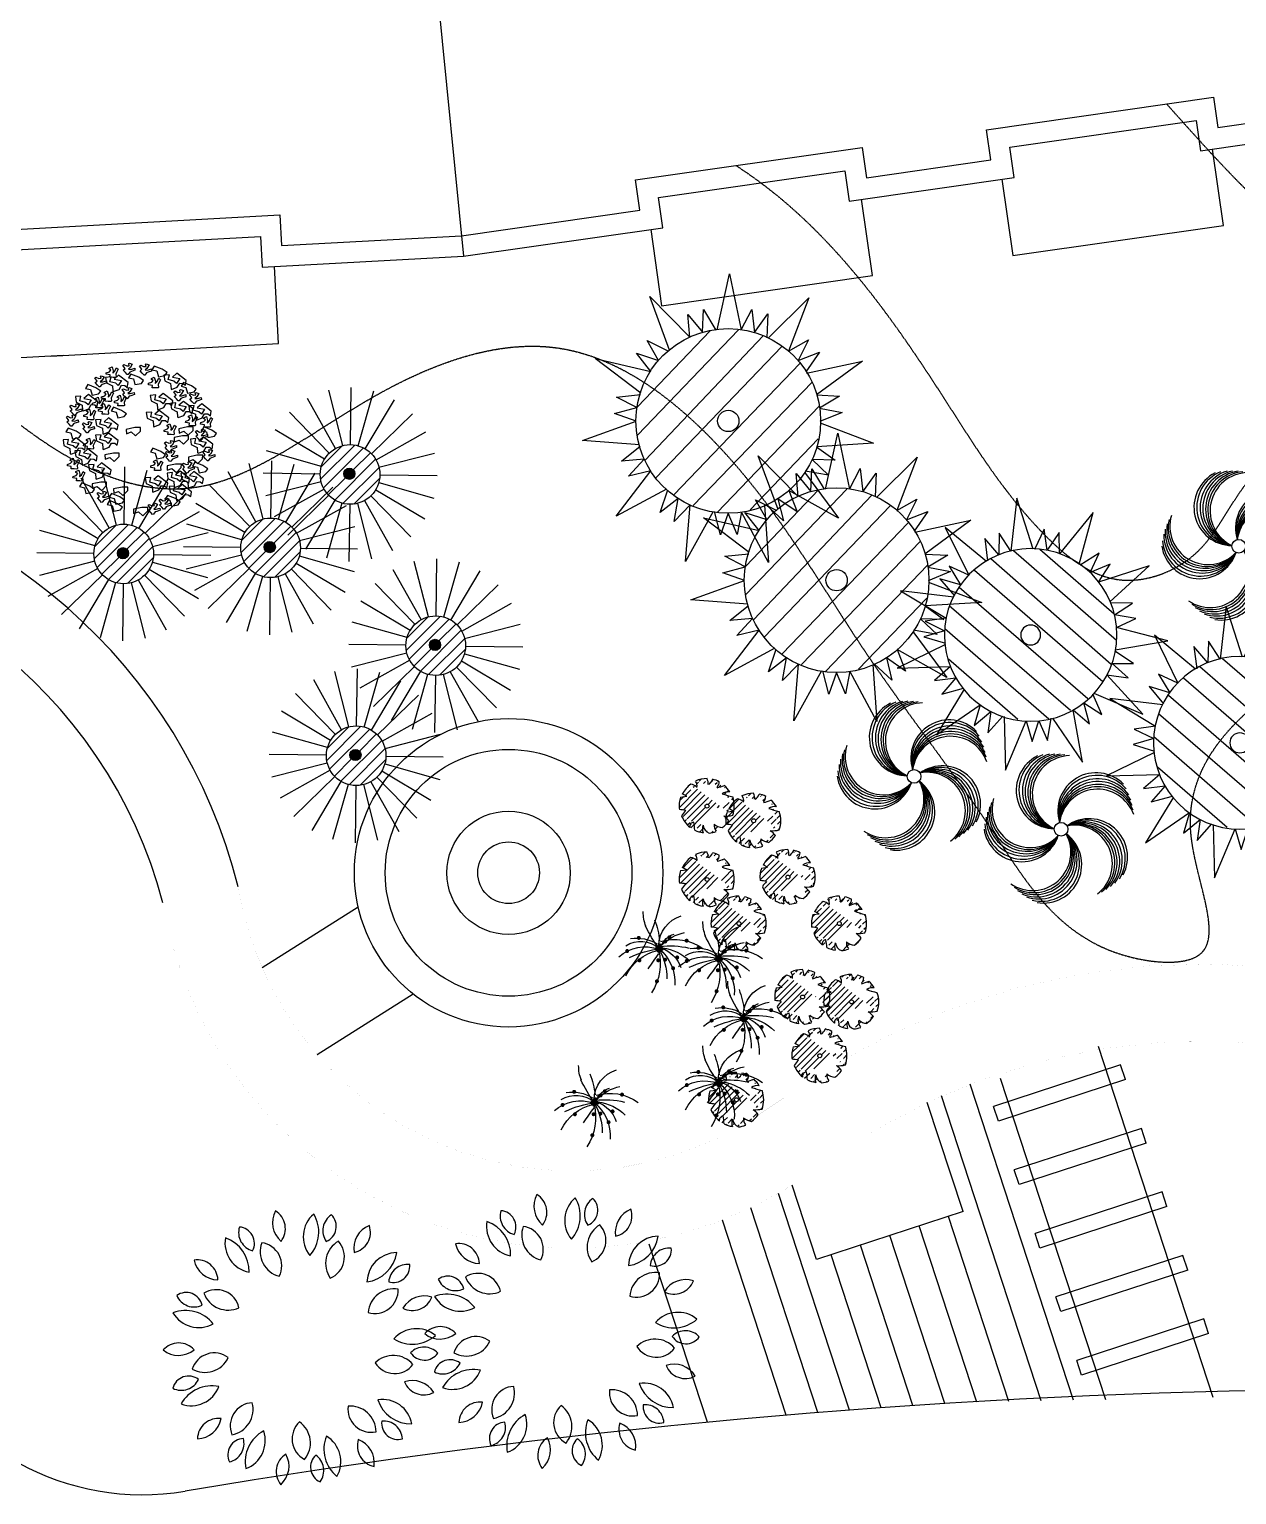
# Model space of a CAD drawing. Extents: x 116619 to 413619, y -387877 to -177877.
# Drawn here: x 318414 to 341900, y -317270 to -288768 of the extents above; entities that cross this region are included whole.
import ezdxf

# ---------------------------------------------------------------- set-up
doc = ezdxf.new("R2010")
doc.units = 0
doc.header["$LTSCALE"] = 35
doc.header["$MEASUREMENT"] = 0
doc.linetypes.add('DASH', pattern=[0.35, 0.25, -0.1])
doc.layers.get('0').update_dxf_attribs({"linetype": 'CONTINUOUS'})
for name, color, linetype in [('BALCONY', 6, 'CONTINUOUS'), ('DX', 32, 'CONTINUOUS'), ('LAYER1', 160, 'CONTINUOUS'), ('LAYER11', 50, 'CONTINUOUS'), ('LAYER14', 22, 'CONTINUOUS'), ('LAYER4', 41, 'CONTINUOUS'), ('LVHUA', 94, 'CONTINUOUS'), ('TREE', 84, 'CONTINUOUS'), ('YJ', 31, 'CONTINUOUS'), ('YJ1', 7, 'CONTINUOUS'), ('新路', 21, 'CONTINUOUS'), ('树', 84, 'CONTINUOUS'), ('树Y', 84, 'CONTINUOUS')]:
    doc.layers.add(name, color=color, linetype=linetype)
doc.styles.add('DIM_FONT', font='SIMPLEX.shx', dxfattribs={"width": 0.8})

# ---------------------------------------------------------------- blocks, each defined once
blk = doc.blocks.new('M_F22')
for centre, radius, start, end in [((-63.34145785952933, 1990.760850490929), 399.1434447293365, 151.7015353360428, 229.7405671459406), ((-591.4700567926375, 1890.7689324151), 338.912409155523, 322.8639188083236, 58.57818367365977), ((-703.9087605633867, 1828.601089484451), 306.5997425824958, 163.4612985024885, 255.4329496141703), ((-1018.275501261847, 1651.123727326209), 265.5436950263019, 333.3114501221481, 85.58279799451168), ((523.0495755705888, 1763.658167623376), 485.6592443762568, 130.7089921054097, 219.1064421702401), ((-283.6855240719487, 1835.547834289187), 572.5796647333053, 318.6570906337551, 31.15834364189467), ((661.9452475016842, 1865.323811889553), 306.5997425824958, 123.4612985024885, 215.4329496141702), ((307.0461035851295, 1931.43931066517), 265.5436950263019, 293.311450122148, 45.58279799451165), ((1256.882555320011, 1577.796670088006), 399.1434447293365, 111.7015353360428, 189.7405671459405), ((788.0390108358952, 1840.67293641057), 338.912409155523, 282.8639188083237, 18.57818367365972), ((-744.959601780316, 1661.440270665495), 485.6592443762568, 170.7089921054097, 259.10644217024), ((-1409.164328765506, 1197.951623940768), 572.5796647333053, 358.6570906337551, 71.15834364189467), ((819.0034097671414, 1334.670028943961), 416.5522836812144, 120.5035450346598, 215.3284718856752), ((330.7712544366623, 1439.195260583816), 375.9275563291936, 293.2487959694926, 42.58322095084213), ((-242.4975517759194, 1523.051748929007), 416.5522836812144, 160.5035450346598, 255.3284718856752), ((-683.6926049407666, 1289.293141864633), 375.9275563291936, 333.2487959694926, 82.58322095084212), ((1560.105357205579, 1026.901031033063), 485.6592443762568, 90.70899210540966, 179.1064421702401), ((988.3202039083371, 1600.531037027409), 572.5796647333053, 278.6570906337551, 351.1583436418947), ((-1680.436397550544, 1042.413355320619), 338.912409155523, 2.863918808323604, 98.57818367365977), ((-1340.139985314487, 1458.48612796182), 399.1434447293365, 191.7015353360428, 269.7405671459406), ((1731.855031222189, 1015.501016172508), 306.5997425824958, 83.46129850248845, 175.4329496141702), ((1502.484737607268, 1294.273199342584), 265.5436950263019, 253.311450122148, 5.58279799451165), ((-1853.347368535502, 584.4892262284848), 265.5436950263019, 13.31145012214801, 125.5827979945117), ((-1726.6087230499, 922.5158190856891), 306.5997425824958, 203.4612985024885, 295.4329496141703), ((-1364.461782560134, 522.3766567105631), 375.9275563291936, 13.24879596949258, 122.5832209508421), ((-1176.743899876634, 985.0408526290412), 416.5522836812144, 200.5035450346598, 295.3284718856752), ((1511.070887328209, 508.0415937736834), 416.5522836812144, 80.50354503465977, 175.3284718856752), ((1204.250881684096, 901.9421470038797), 375.9275563291936, 253.2487959694925, 2.583220950842076), ((2002.784565676087, 412.8241167091037), 399.1434447293365, 71.70153533604275, 149.7405671459405), ((1812.603180881673, 915.5658414856734), 338.912409155523, 242.8639188083236, 338.5781836736597), ((-1861.492169144945, -13.91924038396974), 572.5796647333053, 38.6570906337551, 111.1583436418947), ((-1650.606588224797, 768.0762309501151), 485.6592443762568, 210.7089921054097, 299.1064421702401), ((1880.957817603452, -204.0942863641103), 485.6592443762568, 50.70899210540971, 139.10644217024), ((-1969.320557950447, -307.438791260196), 338.912409155523, 42.86391880832361, 138.5781836736598), ((1811.667238714257, 602.8682043579611), 572.5796647333053, 238.6570906337552, 311.1583436418946), ((-1976.084805672905, 230.0297618530894), 399.1434447293365, 231.7015353360428, 309.7405671459406), ((-1392.996813633396, -502.7054468482529), 375.9275563291936, 53.24879596949258, 162.5832209508421), ((-1546.59138543942, -27.62138162141491), 416.5522836812144, 240.5035450346598, 335.3284718856752), ((1509.878816726236, -570.044925083479), 416.5522836812144, 40.50354503465976, 135.3284718856751), ((2005.197912573898, -323.2257669405808), 306.5997425824958, 43.46129850248848, 135.4329496141703), ((2008.681378621226, 37.76249749718409), 265.5436950263019, 213.311450122148, 325.5827979945117), ((1528.035451253494, -71.07949757117603), 375.9275563291936, 213.2487959694926, 322.5832209508421), ((-1807.430090205195, -769.3740554932301), 265.5436950263019, 53.31145012214801, 165.5827979945117), ((-1927.621960637076, -428.9646316283179), 306.5997425824958, 243.4612985024885, 335.4329496141703), ((-1429.019821572034, -1233.016913520245), 572.5796647333053, 78.65709063375512, 151.1583436418946), ((-1770.129094013861, -498.418989238402), 485.6592443762568, 250.7089921054097, 339.10644217024), ((1825.348733228715, -959.0532045076397), 399.1434447293365, 31.70153533604279, 109.7405671459406), ((2002.817491363352, -451.6844622521457), 338.912409155523, 202.8639188083235, 298.5781836736597), ((-755.9458408475948, -1306.305860864071), 375.9275563291936, 93.24879596949259, 202.5832209508421), ((-1178.984259485183, -1041.099040416142), 416.5522836812144, 280.5035450346598, 15.32847188567515), ((1335.476523908404, -1353.33139443172), 485.6592443762568, 10.70899210540965, 99.10644217023999), ((1801.102351632984, -690.6231373395567), 572.5796647333053, 198.657090633755, 271.1583436418947), ((1150.622564661866, -1024.582030306177), 375.9275563291936, 173.2487959694926, 282.5832209508421), ((815.9849811374115, -1395.140863893161), 416.5522836812144, 0.5035450346598049, 95.32847188567517), ((-1322.950429105582, -1527.176686733568), 338.912409155523, 82.86391880832356, 178.5781836736598), ((-1673.610269904053, -1119.799862553904), 399.1434447293365, 271.7015353360428, 349.7405671459406), ((-314.1059039597494, -1888.912044869343), 572.5796647333053, 118.657090633755, 191.1583436418947), ((-1047.601210358003, -1545.438200871999), 485.6592443762568, 290.7089921054097, 19.10644217024008), ((248.6079063411707, -1512.411020285057), 375.9275563291936, 133.2487959694925, 242.5832209508421), ((-245.9299819864427, -1581.174662973339), 416.5522836812144, 320.5035450346597, 55.32847188567521), ((1588.780992609067, -1250.157471742554), 265.5436950263019, 173.311450122148, 285.5827979945117), ((1354.073718600524, -1524.45139683185), 306.5997425824958, 3.461298502488473, 95.43294961417024), ((-902.0088718942461, -1776.978441917876), 265.5436950263019, 93.31145012214799, 205.5827979945117), ((-1212.89214602151, -1593.467539114485), 306.5997425824958, 283.4612985024885, 15.43294961417022), ((961.5689707017409, -1674.704013214054), 572.5796647333053, 158.6570906337551, 231.1583436418947), ((178.8982364843505, -1883.069478553793), 485.6592443762568, 330.7089921054097, 59.10644217024003), ((1269.678553103553, -1621.326361720989), 338.912409155523, 162.8639188083236, 258.5781836736598), ((807.599255818026, -1895.91864851171), 399.1434447293365, 351.7015353360428, 69.7405671459406), ((-43.76977786599673, -2046.071412853038), 338.912409155523, 122.8639188083236, 218.5781836736598), ((-574.247575420337, -1959.402461765407), 399.1434447293365, 311.7015353360428, 29.74056714594054), ((439.2596363933662, -1966.854642141683), 265.5436950263019, 133.311450122148, 245.5827979945117), ((83.15069729284369, -2026.109051828811), 306.5997425824958, 323.4612985024885, 55.43294961417029)]:
    blk.add_arc(centre, radius, start, end)
at = {"width": 0.8, "flags": 9}
for tag in ['YSIZE', 'XSIZE']:
    blk.add_attdef(tag, (0, 0), '', height=0.5, dxfattribs=at)
blk = doc.blocks.new('A$C49EE6263')
at = {"layer": '树Y', "xscale": 1.2, "yscale": 1.2, "zscale": 1.2}
blk.add_blockref('M_F22', (2668.150003254414, 2708.892408341169), dxfattribs=at)
blk = doc.blocks.new('U_B38RDX')
for p, q in [((-182.2615352293942, 1501.374491845199), (22.3014514609531, 2421.285833256115)), ((22.3014514609531, 2421.285833256115), (212.2528455870051, 1501.374491845199)), ((-965.0324929891212, 1164.498569970252), (-1290.284777356457, 2048.972336169099)), ((-1290.284777356457, 2048.972336169099), (-633.1458763746195, 1377.789147312811)), ((658.3761721671908, 1361.574620764528), (1327.807127014035, 2024.858186272526)), ((1327.807127014035, 2024.858186272526), (990.2627887816925, 1148.284043421969)), ((-633.1458763746195, 1377.789147312811), (-667.2103499804798, 1755.111692984909)), ((-667.2103499804798, 1755.111692984909), (-425.0821982241177, 1459.432232225052)), ((-425.0821982241177, 1459.432232225052), (-406.4814387166116, 1835.886650823086)), ((-406.4814387166116, 1835.886650823086), (-205.6271226335375, 1496.324801946117)), ((212.2528455870051, 1501.374491845199), (387.5919563586067, 1837.21506126516)), ((387.5919563586067, 1837.21506126516), (431.4267340515216, 1457.569308420731)), ((431.4267340515216, 1457.569308420731), (650.6013133061642, 1764.206588190806)), ((650.6013133061642, 1764.206588190806), (635.989720741869, 1369.958941571735)), ((-1497.307629177027, -236.2359303530538), (168.4173771039641, 1501.374491845199)), ((-1497.307629177027, 231.0206872397102), (-299.1542757438147, 1486.773095969926)), ((-1365.802605308185, -645.0854707467079), (577.5433504846587, 1399.16223122162)), ((-1146.630536050885, 997.9357341532886), (-1334.509206007468, 1324.685673574248)), ((-1334.509206007468, 1324.685673574248), (-981.9588074646017, 1147.618110228446)), ((-1190.463494536554, -937.1208567422), (884.3874851251021, 1223.940999624348)), ((990.2627887816925, 1148.284043421969), (1319.336555147747, 1336.01562873504)), ((1319.336555147747, 1336.01562873504), (1150.960726581427, 992.9384278854413)), ((-1441.412452818564, 457.9025800834934), (-2193.214706079772, 1026.124599695089)), ((-2193.214706079772, 1026.124599695089), (-1277.5252561823, 816.7654835015419)), ((-1277.5252561823, 816.7654835015419), (-1510.178084483836, 1115.772763208573)), ((-1510.178084483836, 1115.772763208573), (-1146.630536050885, 997.9357341532886)), ((1150.960726581427, 992.9384278854413), (1501.122745283443, 1132.403399096045)), ((1501.122745283443, 1132.403399096045), (1275.684321470355, 808.6407969156571)), ((1289.98409676447, 789.4844280176621), (2211.743421577004, 985.5523721116479)), ((2211.743421577004, 985.5523721116479), (1453.871293400734, 430.6215245995845)), ((-898.2309524604061, -1214.554348963051), (1176.62002720125, 946.5075074034685)), ((-576.7752252556675, -1389.775580560352), (1381.182323101471, 639.8702276333934)), ((-1838.839729582425, 392.9063547473052), (-1446.525509115076, 434.5507771953417)), ((-1504.131780385738, 219.6016915648652), (-1838.839729582425, 392.9063547473052)), ((-182.2615352293942, -1506.589734958543), (1498.075754406018, 245.6225810143223)), ((1453.871293400734, 430.6215245995845), (1832.201119664125, 410.6406739168742)), ((1832.201119664125, 410.6406739168742), (1505.072820721631, 213.0566122641903)), ((-1873.674947572057, 122.1838647871336), (-1504.131780385738, 219.6016915648652)), ((-1516.299393714231, -3.575450332340552), (-1873.674947572057, 122.1838647871336)), ((1505.072820721631, 213.0566122641903), (1875.04831205972, 141.0701319683285)), ((1875.04831205972, 141.0701319683285), (1510.358163686702, -9.415087178320391)), ((-2399.814462137379, -322.5104469321377), (-1516.299393714231, -3.575450332340552)), ((1512.031185231084, -33.26149239437655), (2393.466807221528, -366.659356614342)), ((-1460.15414341187, -394.0742435947759), (-2399.814462137379, -322.5104469321377)), ((-1759.351631635596, -663.6179555682756), (-1451.830582282302, -416.483357208228)), ((358.3687712300161, -1462.784551534045), (1483.464161841723, -294.6430075521348)), ((2393.466807221528, -366.659356614342), (1455.885934928723, -423.7602856568119)), ((1455.885934928723, -423.7602856568119), (1763.35477440164, -645.1097934215213)), ((-1384.08181213538, -628.4543364640267), (-1759.351631635596, -663.6179555682756)), ((-1642.293253560667, -910.1975473942584), (-1384.08181213538, -628.4543364640267)), ((1763.35477440164, -645.1097934215213), (1381.334928619093, -634.4691723648284)), ((1381.334928619093, -634.4691723648284), (1653.659288215305, -895.0519053053576)), ((-1844.490082745062, -1568.750705408311), (-1273.659187401412, -822.7812039486307)), ((-1273.659187401412, -822.7812039486307), (-1642.293253560667, -910.1975473942584)), ((1254.019055888668, -845.4471239857085), (1815.281393001555, -1602.459330306505)), ((1653.659288215305, -895.0519053053576), (1265.503960613365, -824.4817476169846)), ((-1015.307210428029, -1120.935279327241), (-1844.490082745062, -1568.750705408311)), ((-1121.28182162912, -1509.448253891373), (-996.1897037196613, -1135.286968428991)), ((995.667078915285, -1143.601199364319), (1134.655747536104, -1496.042459476594)), ((1815.281393001555, -1602.459330306505), (995.667078915285, -1143.601199364319)), ((-824.5956479868619, -1276.98055311176), (-1121.28182162912, -1509.448253891373)), ((-889.4950554334209, -1653.597669426585), (-824.5956479868619, -1276.98055311176)), ((-626.6411883344699, -1380.759738805442), (-889.4950554334209, -1653.597669426585)), ((-703.5531346253701, -2316.923699180217), (-626.6411883344699, -1380.759738805442)), ((597.8647367768281, -1389.209267355443), (660.7569626689947, -2329.489789062907)), ((907.2451245607517, -1647.001286779181), (618.8611916689842, -1377.78127869693)), ((1134.655747536104, -1496.042459476594), (819.0329567262088, -1280.555477713002)), ((819.0329567262088, -1280.555477713002), (907.2451245607517, -1647.001286779181)), ((-248.1074119512632, -1491.907284023531), (-703.5531346253701, -2316.923699180217)), ((-127.2129558541346, -1876.039396855573), (-224.2656329660676, -1493.644988727872)), ((-3.30619191689766, -1520.074466859893), (-127.2129558541346, -1876.039396855573)), ((145.7115379222378, -1871.992215178703), (-3.30619191689766, -1520.074466859893)), ((219.3309603936505, -1500.356812573562), (145.7115379222378, -1871.992215178703)), ((660.7569626689947, -2329.489789062907), (219.3309603936505, -1500.356812573562))]:
    blk.add_line(p, q)
for radius in [1521.191628733155, 175.829546092099]:
    blk.add_circle((0, 0), radius)
at = {"style": 'DIM_FONT', "width": 0.8, "flags": 9}
for tag in ['YSIZE', 'XSIZE']:
    blk.add_attdef(tag, (0, 0), '', height=0.5, dxfattribs=at)
blk = doc.blocks.new('_F1DZP')
at = {"xscale": 0.7510950000000001, "yscale": 0.7510950000000001, "zscale": 0.7510950000000001}
blk.add_blockref('U_B38RDX', (-206.3471876518452, -188.1441464207674), dxfattribs=at)
at = {"width": 0.8, "flags": 9}
for tag in ['YSIZE', 'XSIZE']:
    blk.add_attdef(tag, (0, 0), '', height=0.5, dxfattribs=at)
blk = doc.blocks.new('U_B0EUU')
at = {"layer": 'TREE', "xscale": 1.125, "yscale": 1.125, "zscale": 1.125}
blk.add_blockref('_F1DZP', (232.1405861084349, 211.6621647233842), dxfattribs=at)
at = {"style": 'DIM_FONT', "width": 0.8, "flags": 9}
for tag in ['YSIZE', 'XSIZE']:
    blk.add_attdef(tag, (0, 0), '', height=0.5, dxfattribs=at)
blk = doc.blocks.new('U_B3JSV')
blk.add_blockref('U_B0EUU', (-9.743513621466604, 371.2638015998333))
at = {"flags": 9}
for tag in ['YSIZE', 'XSIZE']:
    blk.add_attdef(tag, (0, 0), '', height=0.5, dxfattribs=at)
blk = doc.blocks.new('U_B15FHB')
blk.add_blockref('U_B3JSV', (0, -300))
at = {"flags": 9}
for tag in ['YSIZE', 'XSIZE']:
    blk.add_attdef(tag, (0, 0), '', height=0.5, dxfattribs=at)
blk = doc.blocks.new('U_B14TPB')
blk.add_blockref('U_B15FHB', (-150.1409571780605, -672.1274592888694))
at = {"flags": 9}
for tag in ['YSIZE', 'XSIZE']:
    blk.add_attdef(tag, (0, 0), '', height=0.5, dxfattribs=at)
blk = doc.blocks.new('U_B24NYT')
blk.add_circle((0, 0), 68.74981361665299)
for centre, start, end in [((-64.84627919350169, 390.2221242987143), 116.4467867783598, 269.4681602867989), ((-37.29657778301043, 388.9744012623269), 112.3241707885669, 265.3455442970062), ((-3.558866850013146, 384.7144412107009), 107.2401163188773, 260.2614898273164), ((23.73826999776065, 379.0003037795541), 103.0710101372464, 256.0923836456856), ((51.12952167695039, 371.126369553007), 98.81041603601804, 251.8317895444572), ((73.82150213012937, 362.8793761258712), 95.20130153948683, 248.222675047926), ((95.93167304006056, 353.2286760977004), 91.59510900599594, 244.6164825144351), ((351.0846918240713, 182.2577443738701), 44.44678677835982, 197.468160286799), ((358.4113626255712, 155.6708537029044), 40.32417078856695, 193.3455442970061), ((364.7854258888983, 122.2679838238982), 35.2401163188773, 188.2614898273164), ((367.7862374337565, 94.54109837420401), 31.07101013724639, 184.0923836456855), ((368.7620432447875, 66.05729048664216), 26.81041603601803, 179.8317895444572), ((-306.295916876843, 200.3901065785903), 163.5951090059959, 316.6164825144351), ((367.9308940021147, 41.92747348750709), 23.2013015394862, 176.222675047926), ((365.5849514132424, 17.91722105091321), 19.59510900599592, 172.616482514435), ((-353.1151797410275, 139.6939711080922), 175.0710101372464, 328.0923836456855), ((-337.1622610198974, 163.3114200184646), 170.810416036018, 323.8317895444572), ((-322.3066965851467, 182.3443147746148), 167.2013015394869, 320.222675047926), ((-391.1618964096124, 58.91279160493286), 188.4467867783598, 341.468160286799), ((-381.4619153595122, 84.72854703082703), 184.324170788567, 337.3455442970064), ((-366.9849265636585, 115.498616807221), 179.2401163188773, 332.2614898273165), ((281.8285516705364, -277.5806435628037), 332.4467867783599, 125.468160286799), ((258.8069818397635, -292.7645226161985), 328.324170788567, 121.3455442970061), ((229.008658649982, -309.1486714716011), 323.2401163188773, 116.2614898273165), ((203.566125330748, -320.5706916505587), 319.0710101372464, 112.0923836456855), ((176.777954809193, -330.3007188275224), 314.8104160360181, 107.8317895444572), ((153.5722958743281, -336.9667724481842), 311.2013015394869, 104.222675047926), ((130.0122527088097, -342.1552245042985), 307.5951090059959, 100.6164825144351), ((-285.2329602852406, -229.3807792229345), 235.5951090059959, 28.61648251443509), ((-273.0179954214545, -250.184391939838), 239.2013015394869, 32.222675047926), ((-259.5072587110044, -270.1943612305622), 242.8104160360181, 35.83178954445718), ((-241.9754530212667, -292.6646816113207), 247.0710101372464, 40.09238364568554), ((-223.2502911252086, -313.3323703702481), 251.2401163188773, 44.26148982731645), ((-198.459851322812, -336.6092793798598), 256.324170788567, 49.3455442970061), ((-176.9050678915228, -353.8120167147426), 260.4467867783598, 53.46816028679897)]:
    blk.add_arc(centre, 383.3586665659653, start, end)
at = {"style": 'DIM_FONT', "width": 0.8, "flags": 9}
for tag in ['YSIZE', 'XSIZE']:
    blk.add_attdef(tag, (0, 0), '', height=0.5, dxfattribs=at)
blk = doc.blocks.new('_F2XCJ')
at = {"xscale": 2.404809, "yscale": 2.404809, "zscale": 2.404809}
blk.add_blockref('U_B24NYT', (-206.3471876518452, 81.85585357923264), dxfattribs=at)
at = {"width": 0.8, "flags": 9}
for tag in ['YSIZE', 'XSIZE']:
    blk.add_attdef(tag, (0, 0), '', height=0.5, dxfattribs=at)
blk = doc.blocks.new('U_B1EYI')
at = {"layer": 'TREE', "xscale": 0.55556, "yscale": 0.55556, "zscale": 0.55556}
blk.add_blockref('_F2XCJ', (-261.8891227976419, 325.3762564816279), dxfattribs=at)
at = {"style": 'DIM_FONT', "width": 0.8, "flags": 9}
for tag in ['YSIZE', 'XSIZE']:
    blk.add_attdef(tag, (0, 0), '', height=0.5, dxfattribs=at)
blk = doc.blocks.new('U_B5JHS')
blk.add_blockref('U_B1EYI', (502.0089340829163, -345.1561057128511))
at = {"flags": 9}
for tag in ['YSIZE', 'XSIZE']:
    blk.add_attdef(tag, (0, 0), '', height=0.5, dxfattribs=at)
blk = doc.blocks.new('U_B5FBX')
blk.add_blockref('U_B5JHS', (0, 0))
at = {"flags": 9}
for tag in ['YSIZE', 'XSIZE']:
    blk.add_attdef(tag, (0, 0), '', height=0.5, dxfattribs=at)
blk = doc.blocks.new('U_B13TPU')
blk.add_blockref('U_B5FBX', (7.837430702726124, -320.4761572774441))
at = {"flags": 9}
for tag in ['YSIZE', 'XSIZE']:
    blk.add_attdef(tag, (0, 0), '', height=0.5, dxfattribs=at)
blk = doc.blocks.new('A$C26C11E4D')
at = {"layer": 'LAYER1', "xscale": 0.001456, "yscale": 0.001456, "zscale": 0.001456}
blk.add_blockref('U_B13TPU', (1.304408874559158, 1.852840300216485), dxfattribs=at)
blk = doc.blocks.new('U_B25CDF')
at = {"layer": 'LAYER1'}
blk.add_hatch(color=106, dxfattribs=at).paths.add_polyline_path([(-85.3373727623507, 85.33737276235479, 1), (85.3373727623507, 85.33737276235479, 1)])
at = {"layer": 'LAYER1', "color": 106}
for p, q in [((-436.2054784544416, 2.685284901192063), (82.65208786117364, 521.5428512168)), ((-427.2868535395355, 188.3806051127322), (-103.043232350381, 512.6242263018939)), ((-392.8519835574662, -130.737915498481), (216.0752882608322, 478.1893563198246)), ((-222.4375356232886, -313.8768581575714), (399.2142309199226, 307.7749083856324)), ((60.34263496890344, 145.680007731251), (320.1061037395157, 405.4434765018668)), ((-320.1061037395157, -234.7687309771572), (-60.34263496890344, 24.99473779345863)), ((-97.3264636998465, -365.5424815307633), (450.8798542931145, 182.6638364622049)), ((70.15900757136478, -374.833705556186), (460.1710783185445, 15.17836519099365))]:
    blk.add_line(p, q, dxfattribs=at)
for points in [[(-100.3765817808053, 513.3097728604189), (-314.1359893485169, 1355.399689527709)], [(17.0540560315676, 527.1947646960471), (28.52723177195367, 1395.916169010947)], [(134.077042220295, 510.2133513635345), (370.0009233023775, 1346.364315251951)], [(-210.2121673132024, 469.5046151041606), (-634.6368078174091, 1227.576007922369)], [(242.7174536662496, 463.5227881183673), (687.0142174769317, 1210.121005196124)], [(-304.9675869234998, 398.764540536984), (-911.1336225087252, 1021.156096857754)], [(335.5716258661305, 390.3049596858764), (957.9631821868497, 996.4709952710546)], [(-378.1854153559798, 305.9103683371068), (-1124.78363243381, 750.2071321478288)], [(406.3117004333435, 295.5495400755608), (1164.383093251483, 719.9741805797239)], [(-424.8759786011578, 197.2699568911776), (-1261.026942489651, 433.1938379732746)], [(450.1168581895763, 185.7139545431128), (1292.206774856808, 399.4733621108171)], [(-441.8573919336814, 80.24697070245747), (-1310.578796248632, 91.72014644285082)], [(464.0018500252081, 68.28331673075445), (1332.72325434005, 56.81014099037566)], [(-427.9724000980532, -37.18366710990085), (-1270.06231676539, -250.9430746776343)], [(-384.1672423418313, -147.0192526422907), (-1142.238635160062, -571.443893146512)], [(400.3298734474774, -157.3800809039385), (1146.928090525242, -601.6768447146169)], [(447.020436692681, -48.7396694579802), (1283.171400581068, -284.6635505400627)], [(-313.4271677746729, -241.7746722526063), (-935.8187240954248, -847.9407078378135)], [(-220.5729955747956, -314.9925006850972), (-664.869759385514, -1061.590717762927)], [(-111.9325841288701, -361.6830639302934), (-347.8564652109744, -1197.834027818753)], [(5.090402059853659, -378.6644772628351), (-6.382773680521495, -1247.385881577735)], [(122.5210398722265, -364.7794854272215), (336.2804474399345, -1206.869402094497)], [(232.3566254046527, -320.9743276710069), (656.7812659088268, -1079.045720489157)], [(327.112045014961, -250.2342531038303), (933.2780806001429, -872.6258094245568)]]:
    blk.add_lwpolyline(points, dxfattribs=at)
for centre, radius in [((11.07222904576338, 74.26514371660596), 452.9691201557486), ((0, 85.33737276235479), 85.3373727623507)]:
    blk.add_circle(centre, radius, dxfattribs=at)
at = {"flags": 9}
for tag in ['YSIZE', 'XSIZE']:
    blk.add_attdef(tag, (0, 0), '', height=0.5, dxfattribs=at)
blk = doc.blocks.new('ZIWEI')
h = blk.add_hatch()
h.set_pattern_fill('ANSI31', color=256, scale=700, style=0)
h.set_pattern_definition([(45, (-14305.15479666414, -15521.72558498852), (-61.8718433538229, 61.87184335382291), [])])
edge = h.paths.add_edge_path(flags=16)
edge.add_arc((-3.124356323995016, 3.122764844410995), 38.19129419894237, 0, 360)
edge = h.paths.add_edge_path()
edge.add_line((-515.1862775585669, 179.497036884386), (-397.3273588397005, 192.8007087845654))
edge.add_line((-397.3273588397005, 192.8007087845654), (-484.1707726325494, 239.3635604351966))
edge.add_arc((-355.5003343913286, 207.8080208276788), 224.403476599897, 48.5203254456983, 80.51513420599325)
edge.add_arc((-325.4140871285308, 399.2104523212729), 130.0053747879539, 343.6554930631364, 399.759999052217)
edge.add_arc((-174.7510699382728, 449.0992219469845), 193.0394698033984, 352.0774890396579, 386.6128437567361)
edge.add_arc((-84.56230609322301, 589.4586796650692), 201.8433641199807, 304.1868289016925, 338.5411029521464)
edge.add_arc((79.86628706235024, 476.3367862375235), 153.6894522377071, 315.8453936709736, 359.7650517005484)
edge.add_arc((-244.3907489811299, 1929.23720569768), 1632.167053856146, 285.4397484795938, 290.7099380494143)
edge.add_arc((411.9486994804647, 44.08673669176824), 233.5512010930507, 83.53226198880667, 121.6543979234022)
edge.add_arc((-4.509560895889081, -499.5216754744943), 586.7160784787773, 134.7781732768324, 147.3314664882382)
edge.add_arc((-250.9462972172714, -395.6289919717128), 87.2136964104515, 97.74104035208522, 188.8107453020594)
edge.add_arc((-1350.450460115571, -519.14793294827), 1107.830682670651, 2.946463605808077, 10.92381386573493)
edge.add_arc((124.9841737184488, -442.2467953651558), 220.2945284226358, 160.600850515773, 199.3991494842191)
edge.add_arc((100.2743666530096, -356.5412966543881), 177.912621491226, 186.1911535261988, 248.4951689965226)
edge.add_arc((295.5747862085336, -375.7284358642501), 163.4501424661077, 170.6313753688686, 220.6278158106918)
edge.add_arc((325.3933213488563, -117.6562043841968), 300.1513038858919, 230.4582328344403, 263.1092801234542)
edge.add_arc((-0.1343107446045906, -630.5382491610344), 545.230109940777, 39.65358745448385, 53.99299145650343)
edge.add_arc((357.6164668545061, 465.0542429203251), 655.5885988104213, 266.7454952844627, 282.0146256256703)
edge.add_arc((-8.366491272492567, 3.426213290907981), 526.717709094641, 126.0750832653475, 153.6245397522663)
edge.add_arc((-8.366491272492567, 3.426213290907981), 532.1830287655648, 89.33214789761615, 114.3856376375889)
edge.add_arc((-8.366491272492567, 3.426213290907981), 530.635912621629, 62.87665481919286, 77.70213155929174)
edge.add_arc((-8.366491272492567, 3.426213290907981), 523.3081512775127, 31.40983736236552, 49.47524964655826)
edge.add_arc((-8.366491272492567, 3.426213290907981), 533.5852264281983, 340.3307323359838, 379.4299658611113)
edge.add_arc((-8.366491272492567, 3.426213290907981), 514.0723757636953, 305.3940385052633, 326.2463764496025)
edge.add_arc((-8.366491272492567, 3.426213290907981), 527.2859582375127, 274.7236248562025, 290.327701486811)
edge.add_arc((-8.366491272492567, 3.426213290907981), 521.8934893924253, 243.1498330697507, 261.8356210533511)
edge.add_arc((-8.366491272492567, 3.426213290907981), 524.2458075739542, 200.8102967799917, 231.4391627845076)
edge.add_arc((-8.366491272492567, 3.426213290907981), 536.5325998408181, 160.8426086360242, 187.2750049578882)
edge.add_arc((-610.1709703373417, -941.8811506774291), 880.120823157168, 77.37282204331454, 85.464893159638)
edge.add_arc((958.8282334270953, 2090.854452699206), 1965.482605593802, 250.0864889084941, 256.3451059776773)
for p, q in [((-515.1862775585669, 179.497036884386), (-397.3273588397005, 192.8007087845654)), ((-484.1707726325494, 239.3635604351966), (-484.1707726325494, 239.3635604351966)), ((-397.3273588397005, 192.8007087845654), (-484.1707726325494, 239.3635604351966))]:
    blk.add_line(p, q)
blk.add_circle((-3.124356323995016, 3.122764844410995), 38.19129419894237)
for centre, radius, start, end in [((-8.366491272492567, 3.426213290907981), 526.717709094641, 126.0750832653475, 153.6245397522663), ((-355.5003343913286, 207.8080208276788), 224.403476599897, 48.5203254456983, 80.51513420599325), ((-8.366491272492567, 3.426213290907981), 532.1830287655648, 89.33214789761615, 114.3856376375889), ((-325.4140871285308, 399.2104523212729), 130.0053747879539, 343.6554930631364, 39.75999905221702), ((-174.7510699382728, 449.0992219469845), 193.0394698033984, 352.0774890396579, 26.61284375673618), ((-84.56230609322301, 589.4586796650692), 201.8433641199807, 304.1868289016925, 338.5411029521464), ((-8.366491272492567, 3.426213290907981), 530.635912621629, 62.87665481919286, 77.70213155929174), ((79.86628706235024, 476.3367862375235), 153.6894522377071, 315.8453936709736, 359.7650517005484), ((-244.3907489811299, 1929.23720569768), 1632.167053856146, 285.4397484795938, 290.7099380494143), ((-8.366491272492567, 3.426213290907981), 523.3081512775127, 31.40983736236552, 49.47524964655826), ((-8.366491272492567, 3.426213290907981), 536.5325998408181, 160.8426086360242, 187.2750049578882), ((411.9486994804647, 44.08673669176824), 233.5512010930507, 83.53226198880667, 121.6543979234022), ((958.8282334270953, 2090.854452699206), 1965.482605593802, 250.0864889084941, 256.3451059776773), ((-8.366491272492567, 3.426213290907981), 533.5852264281983, 340.3307323359838, 19.42996586111129), ((-610.1709703373417, -941.8811506774291), 880.120823157168, 77.37282204331454, 85.464893159638), ((-4.509560895889081, -499.5216754744943), 586.7160784787773, 134.7781732768324, 147.3314664882382), ((-8.366491272492567, 3.426213290907981), 524.2458075739542, 200.8102967799917, 231.4391627845076), ((-8.366491272492567, 3.426213290907981), 514.0723757636953, 305.3940385052633, 326.2463764496025), ((357.6164668545061, 465.0542429203251), 655.5885988104213, 266.7454952844627, 282.0146256256703), ((-0.1343107446045906, -630.5382491610344), 545.230109940777, 39.65358745448385, 53.99299145650343), ((-250.9462972172714, -395.6289919717128), 87.2136964104515, 97.74104035208522, 188.8107453020594), ((-1350.450460115571, -519.14793294827), 1107.830682670651, 2.946463605808077, 10.92381386573493), ((-8.366491272492567, 3.426213290907981), 521.8934893924253, 243.1498330697507, 261.8356210533511), ((124.9841737184488, -442.2467953651558), 220.2945284226358, 160.600850515773, 199.3991494842191), ((100.2743666530096, -356.5412966543881), 177.912621491226, 186.1911535261988, 248.4951689965226), ((-8.366491272492567, 3.426213290907981), 527.2859582375127, 274.7236248562025, 290.327701486811), ((295.5747862085336, -375.7284358642501), 163.4501424661077, 170.6313753688686, 220.6278158106918), ((325.3933213488563, -117.6562043841968), 300.1513038858919, 230.4582328344403, 263.1092801234542)]:
    blk.add_arc(centre, radius, start, end)
blk = doc.blocks.new('A$C279C5B78')
at = {"layer": 'LVHUA', "xscale": 0.002507716049382716, "yscale": 0.002507716049382716, "zscale": 0.002507716049382716, "rotation": 0.08819500577114782}
blk.add_blockref('ZIWEI', (1.364007605556253, 1.309058238708531), dxfattribs=at)
blk = doc.blocks.new('M_F19')
at = {"const_width": 29.997}
for points in [[(-446.0820038316924, 82.30226051427235, 1), (-416.0790038316882, 82.30226051427235, 1)], [(-191.8093345468515, 156.4668311215355, 1), (-161.8063345468472, 156.4668311215355, 1)], [(-123.0610951829804, 98.83118613411352, 1), (-93.05809518297974, 98.83118613411352, 1)], [(-61.25954202660796, -8.391235712817434, 1), (-31.25654202661462, -8.391235712817434, 1)], [(-33.71233810031845, 49.24440927460455, 1), (-3.709338100325112, 49.24440927460455, 1)], [(-19.93873613717733, 16.33028782293695, 1), (10.06426386282692, 16.33028782293695, 1)], [(14.31561309290555, -0.1986377968969464, 1), (44.31861309290616, -0.1986377968969464, 1)], [(268.7080528295992, 189.5246823612033, 1), (298.7110528295925, 189.5246823612033, 1)], [(461.0593985062042, 8.137689907016465, 1), (491.0623985062048, 8.137689907016465, 1)], [(-281.1580916295134, -156.8641067153294, 1), (-251.1550916295128, -156.8641067153294, 1)], [(-95.63366170854351, -173.3930323351706, 1), (-65.63066170855018, -173.3930323351706, 1)], [(-13.11182038153493, -33.11275924857182, 1), (16.89117961846932, -33.11275924857182, 1)], [(7.488697337259509, -173.3930323351706, 1), (37.49169733725284, -173.3930323351706, 1)], [(289.3085705483827, -148.6715087994162, 1), (319.311570548387, -148.6715087994162, 1)], [(-205.5829365099999, -313.5295756337619, 1), (-175.5799365099992, -313.5295756337619, 1)], [(55.63641898233618, -486.7239701720391, 1), (85.63941898234043, -486.7239701720391, 1)]]:
    blk.add_lwpolyline(points, format="xyb", close=True, dxfattribs=at)
for centre, radius, start, end in [((-482.9476049698787, -9.366995773521921), 481.590292170942, 6.990448297876262, 78.02836256322455), ((-364.0624273419307, 515.2882468599455), 548.1530888286114, 342.9456350568751, 6.481377850901596), ((1198.922633930124, 96.34765904088272), 1224.727740074601, 163.8561215232247, 179.1105149163876), ((-1741.271413846636, 1043.621006615649), 2025.93579038022, 328.9872775939272, 340.3610108459401), ((-184.6246790750956, -610.5179731575663), 732.1080079143107, 78.55155098013316, 130.9815348713877), ((-55.34489215565918, -1222.577526333058), 1255.971122874843, 88.32856473930403, 108.7290030802688), ((104.3438884092575, -701.2951203766679), 728.2267695975378, 103.045235373428, 139.776625494149), ((-479.6631429767804, -437.3135074485181), 647.0761581219064, 48.75809887789755, 83.86240095366526), ((154.9695312472904, -426.2726432152922), 475.875404494438, 114.0955767610405, 166.2953379553469), ((-315.4999156218582, -111.3503274217328), 315.4465604040754, 28.89011928670217, 78.45792187995568), ((298.1803219250505, -285.4993274423141), 422.0224543355716, 62.9908582621707, 135.9101719540797), ((256.6452040341828, -536.2419319682922), 586.1115378131698, 53.32312996791644, 115.7632577042061), ((365.5584485565705, -390.9622622612733), 581.995294796342, 85.87406080653938, 126.9558399417119), ((450.0667731131434, -463.4394365845765), 649.3232523907575, 134.4860623050567, 189.3762174920274), ((778.5288632172087, -372.2509250680741), 863.8362127019741, 155.0887597473385, 185.9637238118709), ((-86.60310277417375, -1604.443387119136), 1605.401999270764, 70.52489667841802, 87.82436815328639), ((805.4092372159939, -148.5996439054143), 812.9823453502462, 171.2495824831473, 218.2332804430338), ((-3287.951766343682, -3108.005333478603), 4475.046511780242, 39.0487703031419, 42.67989976416857), ((-82.58800080557194, -736.4260957738588), 718.2576203812787, 31.31504884319343, 82.13779409021814)]:
    blk.add_arc(centre, radius, start, end)
at = {"width": 0.8, "flags": 9}
for tag in ['YSIZE', 'XSIZE']:
    blk.add_attdef(tag, (0, 0), '', height=0.5, dxfattribs=at)
blk = doc.blocks.new('BRANCHO2', base_point=(16.83, 36.07))
for p, q in [((16.78256489369278, 36.09718241385954), (16.82440972142156, 36.10115080325709)), ((16.7857268308746, 36.07214155454837), (16.78256489369278, 36.09718241385954)), ((16.82354466026916, 36.04100382103861), (16.7857268308746, 36.07214155454837)), ((16.85344027342794, 36.07260582294585), (16.82354466026916, 36.04100382103861)), ((16.82440972142156, 36.10115080325709), (16.8867425573393, 36.09416231735898)), ((16.88865692736133, 36.06243613423904), (16.85344027342794, 36.07260582294585)), ((16.8867425573393, 36.09416231735898), (16.88865692736133, 36.06243613423904))]:
    blk.add_line(p, q)
blk = doc.blocks.new('BRANCHO3', base_point=(16.71, 35.96))
for p, q in [((16.68987688445014, 36.03490605145767), (16.66975376890028, 36.0256463749831)), ((16.69561733434054, 36.03179696300635), (16.68987688445014, 36.03490605145767)), ((16.65537110324081, 35.99489343486685), (16.65537110324081, 35.97948317036904)), ((16.68407335269281, 35.98867525796422), (16.65537110324081, 35.99489343486685)), ((16.65537110324081, 35.97948317036904), (16.68123466868107, 35.97333258234578)), ((16.66975376890028, 36.0256463749831), (16.68697511857147, 36.0010440228901)), ((16.68123466868107, 35.97333258234578), (16.69271556846187, 35.97022349389447)), ((16.70135778423094, 35.99178434641554), (16.68407335269281, 35.98867525796422)), ((16.68697511857147, 36.0010440228901), (16.70135778423094, 35.99178434641554)), ((16.69271556846187, 36.01645428738792), (16.69561733434054, 36.03179696300635)), ((16.71, 36.01645428738792), (16.69271556846187, 36.01645428738792)), ((16.69271556846187, 35.97022349389447), (16.70709823412134, 35.95481322939666)), ((16.70709823412134, 35.95481322939666), (16.71283868401174, 35.95481322939666)), ((16.73012311554986, 36.02875546343441), (16.71, 36.01645428738792)), ((16.71283868401174, 35.95481322939666), (16.72431958379254, 35.97022349389447)), ((16.72431958379254, 35.99793493443878), (16.738702249452, 36.02260487541116)), ((16.738702249452, 35.98867525796422), (16.72431958379254, 35.99793493443878)), ((16.72431958379254, 35.97022349389447), (16.738702249452, 35.98867525796422)), ((16.738702249452, 36.02260487541116), (16.73012311554986, 36.02875546343441))]:
    blk.add_line(p, q)
blk = doc.blocks.new('BRANCHO1', base_point=(16.66, 36.12))
for p, q in [((16.57301832006208, 36.14979948632452), (16.63628943259033, 36.20833145586446)), ((16.58166053583114, 36.11593745775695), (16.57301832006208, 36.14979948632452)), ((16.67073213193272, 36.18366151489208), (16.6190050010522, 36.16825125039427)), ((16.6190050010522, 36.16825125039427), (16.64486856649246, 36.1343892218267)), ((16.63628943259033, 36.20833145586446), (16.67073213193272, 36.18366151489208)), ((16.64486856649246, 36.1343892218267), (16.66215299803059, 36.15290857477583)), ((16.66215299803059, 36.15290857477583), (16.70239922913031, 36.16825125039427)), ((16.72826279457058, 36.16210066237102), (16.68801656347085, 36.13749831027802)), ((16.70239922913031, 36.16825125039427), (16.69085524748258, 36.20218086784121)), ((16.69085524748258, 36.20218086784121), (16.73110147858231, 36.20218086784121)), ((16.73110147858231, 36.20218086784121), (16.72826279457058, 36.16210066237102)), ((16.59888188550234, 36.13134772225477), (16.58166053583114, 36.11593745775695)), ((16.62190676693086, 36.1343892218267), (16.59888188550234, 36.13134772225477)), ((16.64202988248073, 36.10667778128239), (16.62190676693086, 36.1343892218267)), ((16.68511479759218, 36.09437660523589), (16.64202988248073, 36.10667778128239)), ((16.68801656347085, 36.10052719325913), (16.68511479759218, 36.09437660523589)), ((16.68801656347085, 36.13749831027802), (16.68801656347085, 36.10052719325913))]:
    blk.add_line(p, q)
blk = doc.blocks.new('M_F14')
at = {"xscale": 896.4705882352939, "yscale": 896.4705882352939, "zscale": 896.4705882352939}
for name, p, rotation in [('BRANCHO2', (-172.8616141784842, 432.8367905917748), 33.69006752598449), ('BRANCHO3', (114.0089740568092, 432.8367905917694), 315.0000000000102), ('BRANCHO3', (-153.0914648772432, 340.4310249305181), 315.0000000000102), ('BRANCHO2', (-16.74804303271776, 395.40968411209), 33.69006752598449), ('BRANCHO2', (266.4089740568106, 352.1544376505954), 33.69006752598449), ('BRANCHO2', (-351.6266241234043, 309.3561284065509), 33.69006752598449), ('BRANCHO3', (78.15015052739727, 244.577967062356), 315.0000000000102), ('BRANCHO3', (158.8325034685749, 280.4367905917734), 315.0000000000102), ('BRANCHO3', (221.5854446450448, 244.577967062356), 315.0000000000102), ('BRANCHO2', (114.0089740568092, 190.7897317682437), 33.69006752598449), ('BRANCHO3', (185.7266211156311, 199.7544376505939), 315.0000000000102), ('BRANCHO3', (284.3383858215166, 172.8603200035341), 315.0000000000102), ('BRANCHO3', (-466.4421349001241, 55.97621796888052), 315.0000000000102), ('BRANCHO3', (-370.0851435902496, 74.24855529764682), 315.0000000000102), ('BRANCHO3', (-226.649849472602, 29.42502588588468), 315.0000000000102), ('BRANCHO2', (418.8089740568084, 83.2132611800098), 33.69006752598449), ('BRANCHO2', (-456.8741772671146, 10.55906292869804), 33.69006752598449), ('BRANCHO3', (302.2677975862207, -15.39850352587928), 315.0000000000102), ('BRANCHO2', (-114.8196247549022, -97.00788055116209), 33.69006752598449), ('BRANCHO3', (418.5941123851771, -135.253906333237), 315.0000000000102), ('BRANCHO2', (-379.0498494726016, -212.6220329376429), 33.69006752598449), ('BRANCHO3', (-119.0733788843681, -194.6926211729333), 315.0000000000102), ('BRANCHO3', (389.8902362893823, -216.5267076639539), 315.0000000000102), ('BRANCHO2', (363.5783464050692, -278.6764984077618), 33.69006752598449), ('BRANCHO2', (-181.8263200608362, -409.8455623494065), 33.69006752598449), ('BRANCHO2', (176.7619152332791, -365.0220329376371), 33.69006752598449), ('BRANCHO2', (194.691326997985, -409.8455623494065), 33.69006752598449)]:
    blk.add_blockref(name, p, dxfattribs=dict(at, rotation=rotation))
for name, p in [('BRANCHO3', (-74.15579842107581, 431.2653327067546)), ('BRANCHO3', (33.48374413088641, 445.607591222968)), ('BRANCHO1', (-263.1229968374591, 340.4310249305181)), ('BRANCHO1', (114.0089740568092, 361.1191435329474)), ('BRANCHO3', (222.4509457440381, 381.0674255958766)), ('BRANCHO3', (-280.4380847667198, 244.5779670623633)), ('BRANCHO1', (-163.8969082961321, 217.6838494153035)), ('BRANCHO3', (51.25603288033744, 289.4014964741255)), ('BRANCHO1', (320.5225306629927, 254.3774692249772)), ('BRANCHO1', (-405.9439671196596, 128.0367905917719)), ('BRANCHO3', (-379.0498494726016, 217.6838494153035)), ('BRANCHO1', (-289.4027906490737, 154.9309082388318)), ('BRANCHO3', (399.4581939223899, 213.7410685596187)), ('BRANCHO3', (428.1620732149549, 144.420148557705)), ('BRANCHO1', (-128.0380847667184, 110.1073788270642)), ('BRANCHO1', (203.6560328803389, 92.17796706236186)), ('BRANCHO3', (329.1619152332805, 92.17796706236186)), ('BRANCHO3', (-396.9792612373076, -24.36320940822952)), ('BRANCHO2', (-316.2969082961317, 38.3897317682422)), ('BRANCHO2', (-280.4380847667198, -15.398503525872)), ('BRANCHO2', (24.36191523328125, 65.28384941530203)), ('BRANCHO1', (212.6207387626946, -6.433797643521757)), ('BRANCHO1', (425.770083806703, -18.1254564078572)), ('BRANCHO3', (-432.9542767910552, -159.15767129497)), ('BRANCHO1', (-396.9792612373076, -87.11615058470124)), ('BRANCHO3', (-190.7910259431901, -78.15144470234372)), ('BRANCHO3', (-190.7910259431901, -140.9043858788136)), ('BRANCHO2', (176.7619152332791, -87.11615058470124)), ('BRANCHO1', (356.0560328803385, -96.08085646705149)), ('BRANCHO2', (-361.1204377078957, -149.8690917611711)), ('BRANCHO3', (-291.8268761300224, -226.0882141094735)), ('BRANCHO2', (-217.6851435902499, -194.6926211729333)), ('BRANCHO1', (275.3736799391609, -194.6926211729333)), ('BRANCHO1', (-315.7467734093134, -304.9706382527784)), ('BRANCHO1', (-226.649849472602, -293.3043858788151)), ('BRANCHO1', (-83.21455535495443, -311.2337976435247)), ('BRANCHO2', (140.903091703869, -311.2337976435247)), ('BRANCHO2', (275.3736799391609, -266.4102682317553)), ('BRANCHO1', (-232.0271281366422, -381.4626875127997)), ('BRANCHO3', (-121.9955961764281, -446.0028554440196)), ('BRANCHO3', (275.3736799391609, -365.0220329376371)), ('BRANCHO3', (-47.35573182554253, -472.5985035258764)), ('BRANCHO2', (24.36191523328125, -454.6690917611686))]:
    blk.add_blockref(name, p, dxfattribs=at)
at = {"width": 0.8, "flags": 9}
for tag, p in [('YSIZE', (-2.532202413778577, 0)), ('XSIZE', (-2.532202413778577, 2.530908238830307))]:
    blk.add_attdef(tag, p, '', height=0.2, dxfattribs=at)

msp = doc.modelspace()

# ---------------------------------------------------------------- linework, layer by layer
for p, q in [((337032.8893896118, -290721.5637271013), (341447.9352617636, -290089.923048621)), ((341447.9352617636, -290089.923048621), (341532.1736827269, -290678.7332779523)), ((341532.1736827269, -290678.7332779523), (345001.1021296158, -290182.4493476655)), ((337117.1278105751, -291310.3739564475), (337032.8893896118, -290721.5637271013)), ((330202.437255539, -291698.765673643), (334617.4831277207, -291067.1249951478)), ((334617.4831277207, -291067.1249951478), (334701.7215486839, -291655.935224494)), ((334701.7215486839, -291655.935224494), (337117.1278105751, -291310.3739564475)), ((330286.6756765023, -292287.5759029742), (330202.437255539, -291698.765673643)), ((314039.7989693061, -292884.3355098721), (323285.8807370141, -292376.8200473394)), ((323285.8807370141, -292376.8200473394), (323318.7651082352, -292975.9182180371)), ((326817.7472296432, -292783.859833261), (330286.6756765023, -292287.5759029742)), ((323318.7651082352, -292975.9182180371), (326817.7472296432, -292783.859833261))]:
    msp.add_line(p, q)
msp.add_lwpolyline([(306986.5665347949, -287362.6046014484), (307364.7368038669, -294252.2335644271), (314494.0050351396, -293860.9095468875), (314461.1206639186, -293261.8113761898), (322908.4048706964, -292798.1417419519), (322941.2892419174, -293397.2399126496), (326857.1082711294, -293182.3014386203), (330739.2933043614, -292626.8947544303), (330655.0548833981, -292038.084525099), (334278.1642762497, -291519.7426230218), (334362.402697213, -292108.5528523531), (337569.7454384342, -291649.6928078886), (337485.5070174709, -291060.8825785574), (341108.6164103225, -290542.5406764802), (341192.8548312858, -291131.3509058114), (345075.0398645177, -290575.9442216214), (348894.0451295748, -289684.2963074949), (348758.8090683594, -289105.068540981), (352322.9549626485, -288272.9242961463), (352458.1910238639, -288852.1520626452), (355613.3365696147, -288115.4997803327)])
at = {"layer": 'BALCONY'}
for points in [[(337332.1644946411, -291683.682440808), (337544.5997003987, -293168.5633395221), (337544.5997003987, -293168.5633395221), (341642.8709808365, -292582.242171606), (341430.4357750788, -291097.361272892)], [(330501.7123605683, -292660.8843873497), (330714.1475663558, -294145.7652860638), (330714.1475663558, -294145.7652860638), (334812.4188467935, -293559.4441181477), (334599.9836410061, -292074.5632194337)], [(318829.8129751161, -295125.1759379413), (318829.8129751161, -295125.1759379413), (323263.1394382492, -294881.8315908965), (323180.9285101965, -293384.0861641522)], [(319069.4522433951, -295112.0221894439), (319069.4522433951, -295112.0221894439), (314336.5766949132, -295371.8087221142), (314254.3657668605, -293874.06329537)]]:
    msp.add_lwpolyline(points, dxfattribs=at)
at = {"layer": 'DX', "linetype": 'DASH'}
for points, knots in [([(340536.4003148765, -290220.3322377751), (342428.2976521456, -292339.8461144404), (344872.4666768408, -295039.4065907549), (347322.8501108214, -290251.2451426908), (351168.3384097591, -289825.5812145807), (354909.8785028849, -292447.3309019729), (357592.8822517842, -295812.4556547254), (360892.7195085231, -297844.3538286481), (362444.3489996511, -297705.1780047789), (362840.9222184718, -297613.9800927099)], [18397.08261141027, 18397.08261141027, 18397.08261141027, 18397.08261141027, 25120.98378906302, 28125.55321889526, 31530.30345135237, 35368.1313477622, 41253.63844961551, 44787.65874188137, 46013.15972549783, 46013.15972549783, 46013.15972549783, 46013.15972549783]), ([(332160.3801675497, -291418.651621554), (332348.5021536252, -291540.3114783611), (334075.87204588, -292757.348104969), (335866.6050618403, -295351.5988230575), (337644.9101856612, -298237.9385899175), (339465.2825958561, -299775.4210824389), (341237.6398312245, -299119.3047146816), (342408.6758121457, -296609.5595845431), (347522.8022537567, -293923.437470451), (351475.2115599755, -298864.4357550275), (354082.4931679703, -302745.4159304649), (358763.3774848823, -303873.2107198574), (360831.2561535388, -300296.1356570348), (362605.0731756091, -300561.1367134359), (362893.7767999731, -300659.3951025289)], [12538.61219277962, 12538.61219277962, 12538.61219277962, 12538.61219277962, 13190.80411663422, 18690.64400649039, 21787.41479692109, 23626.15640624879, 25131.80383282779, 26644.51479588741, 31840.94006372307, 38814.75966793585, 42254.34465499905, 46194.21146658185, 50699.33312950263, 51592.15489207144, 51592.15489207144, 51592.15489207144, 51592.15489207144])]:
    msp.add_open_spline(points, degree=3, knots=knots, dxfattribs=at)
msp.add_spline([(314879.015439364, -293238.8732208018), (321865.0253599994, -297634.1419217717), (325302.4606405515, -295808.2294677868), (328703.183396114, -294967.8535393756), (332473.6799619813, -297632.2691590916), (334647.3422428127, -300836.1790779438), (337155.7036571261, -304372.0133754443), (339642.6044396851, -306757.9063192066), (341204.7350064777, -306742.0733166765), (341007.3935261965, -304383.4738438614), (342089.6487757843, -302059.8148477636), (346270.8887893558, -300710.8497096319), (349596.5988921467, -303686.7916332223), (351554.312223535, -307220.2533334121), (353958.6175245736, -308505.3930761348), (355954.8113024142, -308519.1876032986), (360226.4161209948, -306725.1416074373), (360902.1602257006, -310218.4565113988), (362724.5036955364, -316442.7299285065), (367676.4677672032, -312543.6786602233)], degree=3, dxfattribs=at)
at = {"layer": 'LAYER4'}
msp.add_line((326213.5552426055, -286667.7811909821), (326857.1082711294, -293182.3014386203), dxfattribs=at)
at = {"layer": 'YJ', "color": 7}
for p, q in [((324811.7604127278, -305842.2336785287), (322942.7661490904, -307025.7970311913)), ((325881.7787464563, -307531.926184768), (324012.7844827861, -308715.4895374142)), ((341442.886607409, -315381.0156410063), (339208.5219682289, -308551.5448585055)), ((339641.1081732899, -308908.9751512829), (337169.9970450267, -309717.4365241071)), ((339734.3921778833, -309194.1033584034), (339641.1081732899, -308908.9751512829)), ((339734.3921778506, -309194.103358418), (337263.2810495874, -310002.5647312367)), ((339351.9000114797, -315421.7593976927), (337307.6672541396, -309173.4382222448)), ((336576.6910144143, -311763.143246796), (335882.0262185658, -309639.8582450555)), ((337263.2810495874, -310002.5647312367), (337169.9970450267, -309717.4365241071)), ((340045.3388597057, -310144.5307154908), (337574.2277314425, -310952.9920883132)), ((340138.6228642972, -310429.6589226077), (340045.3388597057, -310144.5307154908)), ((340138.6228642645, -310429.6589226241), (337667.5117360032, -311238.1202954447)), ((337667.5117360032, -311238.1202954447), (337574.2277314425, -310952.9920883132)), ((333725.408943294, -312695.9832924485), (333253.1023180422, -311252.3495002051)), ((340449.5695461214, -311380.0862796842), (337978.4584178582, -312188.5476525012)), ((340542.8535507112, -311665.2144868012), (340449.5695461214, -311380.0862796842)), ((336576.6910144761, -311763.1432467814), (333725.408943294, -312695.9832924485)), ((340542.8535506821, -311665.2144868157), (338071.7424224171, -312473.6758596363)), ((333137.9688329893, -315724.4151858003), (331896.4524602111, -311929.6452343105)), ((338071.7424224171, -312473.6758596363), (337978.4584178582, -312188.5476525012)), ((331604.8492410887, -315862.3204949535), (330470.8114246336, -312396.065257134)), ((340853.8002325353, -312615.6418438722), (338382.6891042758, -313424.1032166964)), ((340947.0842371288, -312900.7700509928), (340853.8002325353, -312615.6418438722)), ((340947.0842370978, -312900.7700510073), (338475.9731088329, -313709.2314238279)), ((338475.9731088329, -313709.2314238279), (338382.6891042758, -313424.1032166964)), ((341258.0309189529, -313851.1974080674), (338786.9197906879, -314659.658780888)), ((341351.3149235427, -314136.3256151844), (341258.0309189529, -313851.1974080674)), ((341351.3149235427, -314136.3256151844), (338880.2037952504, -314944.7869880195)), ((338880.2037952504, -314944.7869880195), (338786.9197906879, -314659.658780888))]:
    msp.add_line(p, q, dxfattribs=at)
at = {"layer": 'YJ'}
for p, q in [((338097.3080539756, -315446.2056516922), (336156.6606852543, -309514.4994874417)), ((338724.6040328159, -315433.9825246852), (336712.7237546797, -309284.5486607829)), ((334368.2859885252, -315625.7715297715), (332989.003129393, -311409.9099726945)), ((333752.7012827381, -315673.7908718378), (332449.8307186481, -311691.4881202091)), ((336842.7160963533, -315470.6519057172), (335721.3063931053, -312042.9952604854)), ((337470.0120752227, -315458.4287787137), (336291.5628073428, -311856.4272513585)), ((336220.1808334798, -315497.4264490256), (335151.0499789314, -312229.563269625)), ((334984.7256381476, -315580.3653754764), (334010.5371503982, -312602.6992879005)), ((335602.0229820101, -315537.5808153485), (334580.7935646612, -312416.1312787646))]:
    msp.add_line(p, q, dxfattribs=at)
at = {"layer": 'YJ', "color": 7, "const_width": 0.2999999999999999}
for points in [[(322477.1526636612, -305447.632285146, 0.5610268917677669), (332890.8046144191, -309686.6980804391, -0.3142821025403501), (348924.8264873661, -309254.6443237569)], [(321008.2282732055, -305757.8216929641, 0.5581977075754833), (333781.7234265693, -310893.4555830844, -0.3247344534578842), (348491.8694545459, -310776.1936596669)]]:
    msp.add_lwpolyline(points, format="xyb", dxfattribs=at)
at = {"layer": 'YJ', "color": 7}
for radius in [3000, 2400, 1200, 600]:
    msp.add_circle((327736.3556381174, -305173.8454921496), radius, dxfattribs=at)
for radius, start, end in [(10684.26516483442, 14.14998755413212, 152.8879434636215), (9184.265164834418, 14.51379809518305, 169.0969409519729)]:
    msp.add_arc((312117.057667298, -308059.5193000853), radius, start, end, dxfattribs=at)
at = {"layer": '新路'}
for centre, radius, start, end in [((320613.8842966161, -312269.9917931103), 5000, 202.7199574765253, 279.5578689178129), ((345175.562998193, -458139.5865325239), 142923.0027077608, 82.09534649834549, 99.55786891780927)]:
    msp.add_arc(centre, radius, start, end, dxfattribs=at)

# ---------------------------------------------------------------- block references
at = {"layer": 'LAYER1'}
for name, p, xscale, yscale, zscale in [('U_B14TPB', (332232.9890786809, -295546.0216339169), 1.39776, 1.39776, 1.39776), ('U_B25CDF', (324639.0670683272, -297521.9041488844), 1.28, 1.28, 1.28), ('U_B14TPB', (334340.7738929404, -298642.9633822599), 1.39776, 1.39776, 1.39776), ('U_B25CDF', (323091.934346256, -298948.9514165552), 1.28, 1.28, 1.28), ('U_B25CDF', (320235.6897127142, -299067.8710080237), 1.28, 1.28, 1.28), ('U_B25CDF', (326305.2127425167, -300851.6800926126), 1.28, 1.28, 1.28), ('U_B25CDF', (324758.0800204473, -302992.2509941179), 1.28, 1.28, 1.28)]:
    msp.add_blockref(name, p, dxfattribs=dict(at, xscale=xscale, yscale=yscale, zscale=zscale))
at = {"layer": 'LAYER1', "extrusion": (0, 0, -1), "xscale": 1.306368, "yscale": 1.306368, "zscale": -1.306368, "rotation": 354.786686086626}
for p in [(-337612.710206848, -299786.0226483926), (-341681.6339160163, -301884.5338755281)]:
    msp.add_blockref('U_B14TPB', p, dxfattribs=at)
at = {"layer": 'LAYER11', "extrusion": (0, 0, -1), "xscale": 1.29, "yscale": 1.29, "zscale": -1.29, "rotation": 354.786686086626}
for p in [(-330655.9259616556, -306650.3872497623), (-331815.839996791, -306843.5593262592), (-332299.1400582527, -308002.6039552821), (-331815.839996791, -309258.2361438117), (-329399.349876769, -309644.5833393162)]:
    msp.add_blockref('M_F19', p, dxfattribs=at)
at = {"layer": 'LAYER14', "extrusion": (0, 0, -1), "xscale": 3, "yscale": 3, "zscale": -3, "rotation": 354.786686086626}
msp.add_blockref('M_F14', (-320547.2292156014, -296788.5803327235), dxfattribs=at)
at = {"layer": 'YJ1'}
for name, p, xscale, yscale, zscale in [('A$C26C11E4D', (340441.7076388986, -300247.0881546696), 1000, 1000, 1000), ('A$C26C11E4D', (334126.4825859221, -304723.9273184486), 1000, 1000, 1000), ('A$C26C11E4D', (336984.6322416801, -305752.0861595849), 1000, 1000, 1000), ('A$C279C5B78', (331055.2740230473, -304403.2959305086), 400, 400, 400), ('A$C279C5B78', (331960.5008500097, -304688.9420914112), 400, 400, 400), ('A$C279C5B78', (331055.2740230473, -305831.5236925127), 400, 400, 400), ('A$C279C5B78', (332627.5082143261, -305783.9175202834), 400, 400, 400), ('A$C279C5B78', (331674.6405510171, -306688.4621752205), 400, 400, 400), ('A$C279C5B78', (333628.0218076194, -306688.4621752205), 400, 400, 400), ('A$C279C5B78', (332913.3685133169, -308116.6899372246), 400, 400, 400), ('A$C279C5B78', (333866.2412702674, -308211.9053241922), 400, 400, 400), ('A$C279C5B78', (333246.8747422958, -309259.2715383261), 400, 400, 400), ('A$C279C5B78', (331626.9946210309, -310116.2100210339), 400, 400, 400)]:
    msp.add_blockref(name, p, dxfattribs=dict(at, xscale=xscale, yscale=yscale, zscale=zscale))
at = {"layer": '树', "xscale": 0.9999999992896966, "yscale": 1.000000000203727, "rotation": 359.7277227218462}
for p in [(326093.2687456065, -316746.7375361493), (321005.8652494613, -317064.4914331632)]:
    msp.add_blockref('A$C49EE6263', p, dxfattribs=at)

doc.saveas('drawing.dxf')
